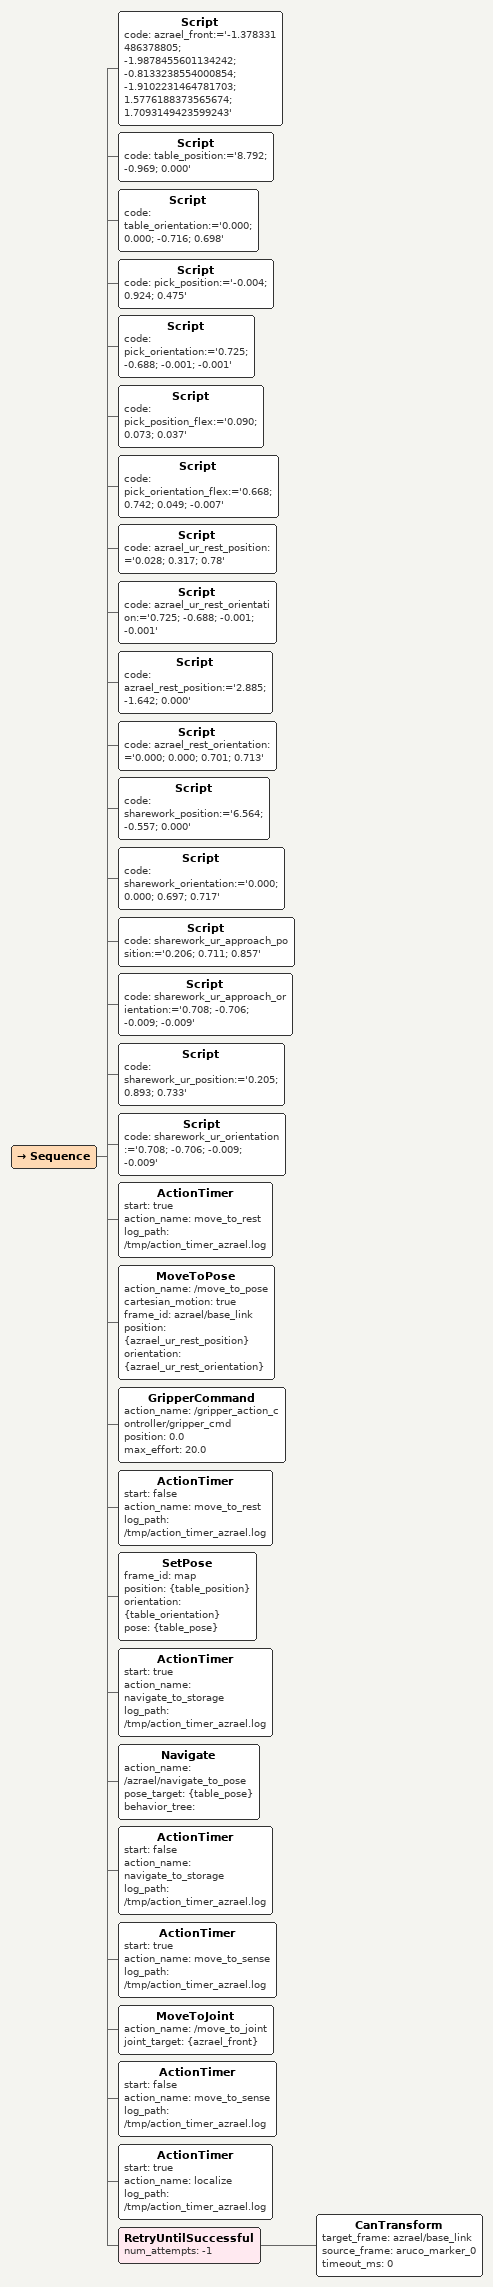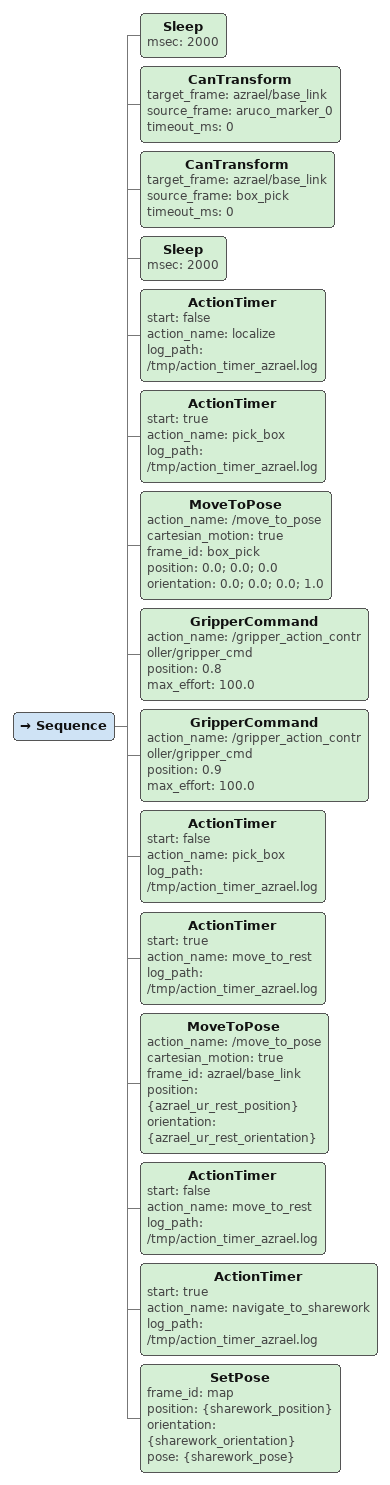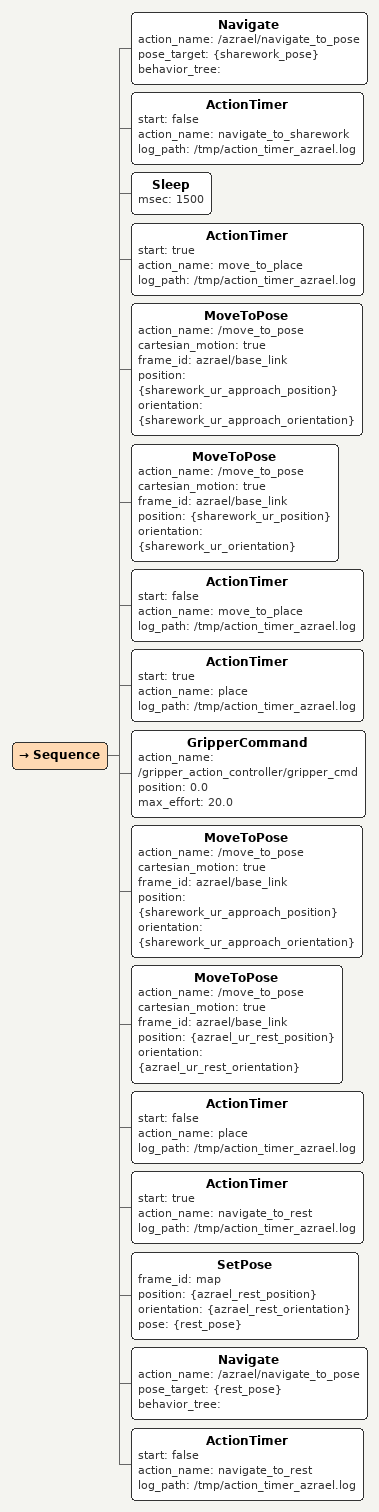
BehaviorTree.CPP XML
<Sequence>

    <Script code=" azrael_front:='-1.378331486378805; -1.9878455601134242; -0.8133238554000854; -1.9102231464781703; 1.5776188373565674; 1.7093149423599243' "/>

    <Script code=" table_position:='8.792; -0.969; 0.000' "/>
    <Script code=" table_orientation:='0.000; 0.000; -0.716; 0.698' "/>

    <Script code=" pick_position:='-0.004; 0.924; 0.475' "/>
    <Script code=" pick_orientation:='0.725; -0.688; -0.001; -0.001' "/>

    <Script code=" pick_position_flex:='0.090; 0.073; 0.037' "/>
    <Script code=" pick_orientation_flex:='0.668; 0.742; 0.049; -0.007' "/>

    <Script code=" azrael_ur_rest_position:='0.028; 0.317; 0.78' "/>
    <Script code=" azrael_ur_rest_orientation:='0.725; -0.688; -0.001; -0.001' "/>

    <Script code=" azrael_rest_position:='2.885; -1.642; 0.000' "/>
    <Script code=" azrael_rest_orientation:='0.000; 0.000; 0.701; 0.713' "/>

    <Script code=" sharework_position:='6.564; -0.557; 0.000' "/>
    <Script code=" sharework_orientation:='0.000; 0.000; 0.697; 0.717' "/>

    <Script code=" sharework_ur_approach_position:='0.206; 0.711; 0.857' "/>
    <Script code=" sharework_ur_approach_orientation:='0.708; -0.706; -0.009; -0.009' "/>

    <Script code=" sharework_ur_position:='0.205; 0.893; 0.733' "/>
    <Script code=" sharework_ur_orientation:='0.708; -0.706; -0.009; -0.009' "/>

    <ActionTimer start="true" action_name="move_to_rest" log_path="/tmp/action_timer_azrael.log"/>
    <MoveToPose action_name="/move_to_pose" cartesian_motion="true" frame_id="azrael/base_link" position="{azrael_ur_rest_position}" orientation="{azrael_ur_rest_orientation}"/>
    <GripperCommand action_name="/gripper_action_controller/gripper_cmd" position="0.0" max_effort="20.0"/>
    <ActionTimer start="false" action_name="move_to_rest" log_path="/tmp/action_timer_azrael.log"/>

    <SetPose frame_id="map" position="{table_position}" orientation="{table_orientation}" pose="{table_pose}"/>

    <ActionTimer start="true" action_name="navigate_to_storage" log_path="/tmp/action_timer_azrael.log"/>
    <Navigate action_name="/azrael/navigate_to_pose" pose_target="{table_pose}" behavior_tree=""/>
    <ActionTimer start="false" action_name="navigate_to_storage" log_path="/tmp/action_timer_azrael.log"/>

    <ActionTimer start="true" action_name="move_to_sense" log_path="/tmp/action_timer_azrael.log"/>
    <MoveToJoint action_name="/move_to_joint" joint_target="{azrael_front}"/>
    <ActionTimer start="false" action_name="move_to_sense" log_path="/tmp/action_timer_azrael.log"/>

    <ActionTimer start="true" action_name="localize" log_path="/tmp/action_timer_azrael.log"/>
    <RetryUntilSuccessful num_attempts="-1">
        <CanTransform target_frame="azrael/base_link" source_frame="aruco_marker_0" timeout_ms="0"/>
    </RetryUntilSuccessful>

</Sequence>

<Sequence>

    <Sleep msec="2000"/>
    <CanTransform target_frame="azrael/base_link" source_frame="aruco_marker_0" timeout_ms="0"/>
    <CanTransform target_frame="azrael/base_link" source_frame="box_pick" timeout_ms="0"/>
    <Sleep msec="2000"/>
    <ActionTimer start="false" action_name="localize" log_path="/tmp/action_timer_azrael.log"/>

    <ActionTimer start="true" action_name="pick_box" log_path="/tmp/action_timer_azrael.log"/>
    <MoveToPose action_name="/move_to_pose" cartesian_motion="true" frame_id="box_pick" position="0.0; 0.0; 0.0" orientation="0.0; 0.0; 0.0; 1.0"/>
    <GripperCommand action_name="/gripper_action_controller/gripper_cmd" position="0.8" max_effort="100.0"/>
    <GripperCommand action_name="/gripper_action_controller/gripper_cmd" position="0.9" max_effort="100.0"/>
    <ActionTimer start="false" action_name="pick_box" log_path="/tmp/action_timer_azrael.log"/>

    <ActionTimer start="true" action_name="move_to_rest" log_path="/tmp/action_timer_azrael.log"/>
    <MoveToPose action_name="/move_to_pose" cartesian_motion="true" frame_id="azrael/base_link" position="{azrael_ur_rest_position}" orientation="{azrael_ur_rest_orientation}"/>
    <ActionTimer start="false" action_name="move_to_rest" log_path="/tmp/action_timer_azrael.log"/>

    <ActionTimer start="true" action_name="navigate_to_sharework" log_path="/tmp/action_timer_azrael.log"/>
    <SetPose frame_id="map" position="{sharework_position}" orientation="{sharework_orientation}" pose="{sharework_pose}"/>

</Sequence>

<Sequence>

    <Navigate action_name="/azrael/navigate_to_pose" pose_target="{sharework_pose}" behavior_tree=""/>
    <ActionTimer start="false" action_name="navigate_to_sharework" log_path="/tmp/action_timer_azrael.log"/>
    <Sleep msec="1500"/>

    <ActionTimer start="true" action_name="move_to_place" log_path="/tmp/action_timer_azrael.log"/>
    <MoveToPose action_name="/move_to_pose" cartesian_motion="true" frame_id="azrael/base_link" position="{sharework_ur_approach_position}" orientation="{sharework_ur_approach_orientation}"/>
    <MoveToPose action_name="/move_to_pose" cartesian_motion="true" frame_id="azrael/base_link" position="{sharework_ur_position}" orientation="{sharework_ur_orientation}"/>
    <ActionTimer start="false" action_name="move_to_place" log_path="/tmp/action_timer_azrael.log"/>

    <ActionTimer start="true" action_name="place" log_path="/tmp/action_timer_azrael.log"/>
    <GripperCommand action_name="/gripper_action_controller/gripper_cmd" position="0.0" max_effort="20.0"/>
    <MoveToPose action_name="/move_to_pose" cartesian_motion="true" frame_id="azrael/base_link" position="{sharework_ur_approach_position}" orientation="{sharework_ur_approach_orientation}"/>
    <MoveToPose action_name="/move_to_pose" cartesian_motion="true" frame_id="azrael/base_link" position="{azrael_ur_rest_position}" orientation="{azrael_ur_rest_orientation}"/>
    <ActionTimer start="false" action_name="place" log_path="/tmp/action_timer_azrael.log"/>

    <ActionTimer start="true" action_name="navigate_to_rest" log_path="/tmp/action_timer_azrael.log"/>
    <SetPose frame_id="map" position="{azrael_rest_position}" orientation="{azrael_rest_orientation}" pose="{rest_pose}"/>
    <Navigate action_name="/azrael/navigate_to_pose" pose_target="{rest_pose}" behavior_tree=""/>
    <ActionTimer start="false" action_name="navigate_to_rest" log_path="/tmp/action_timer_azrael.log"/>

</Sequence>
